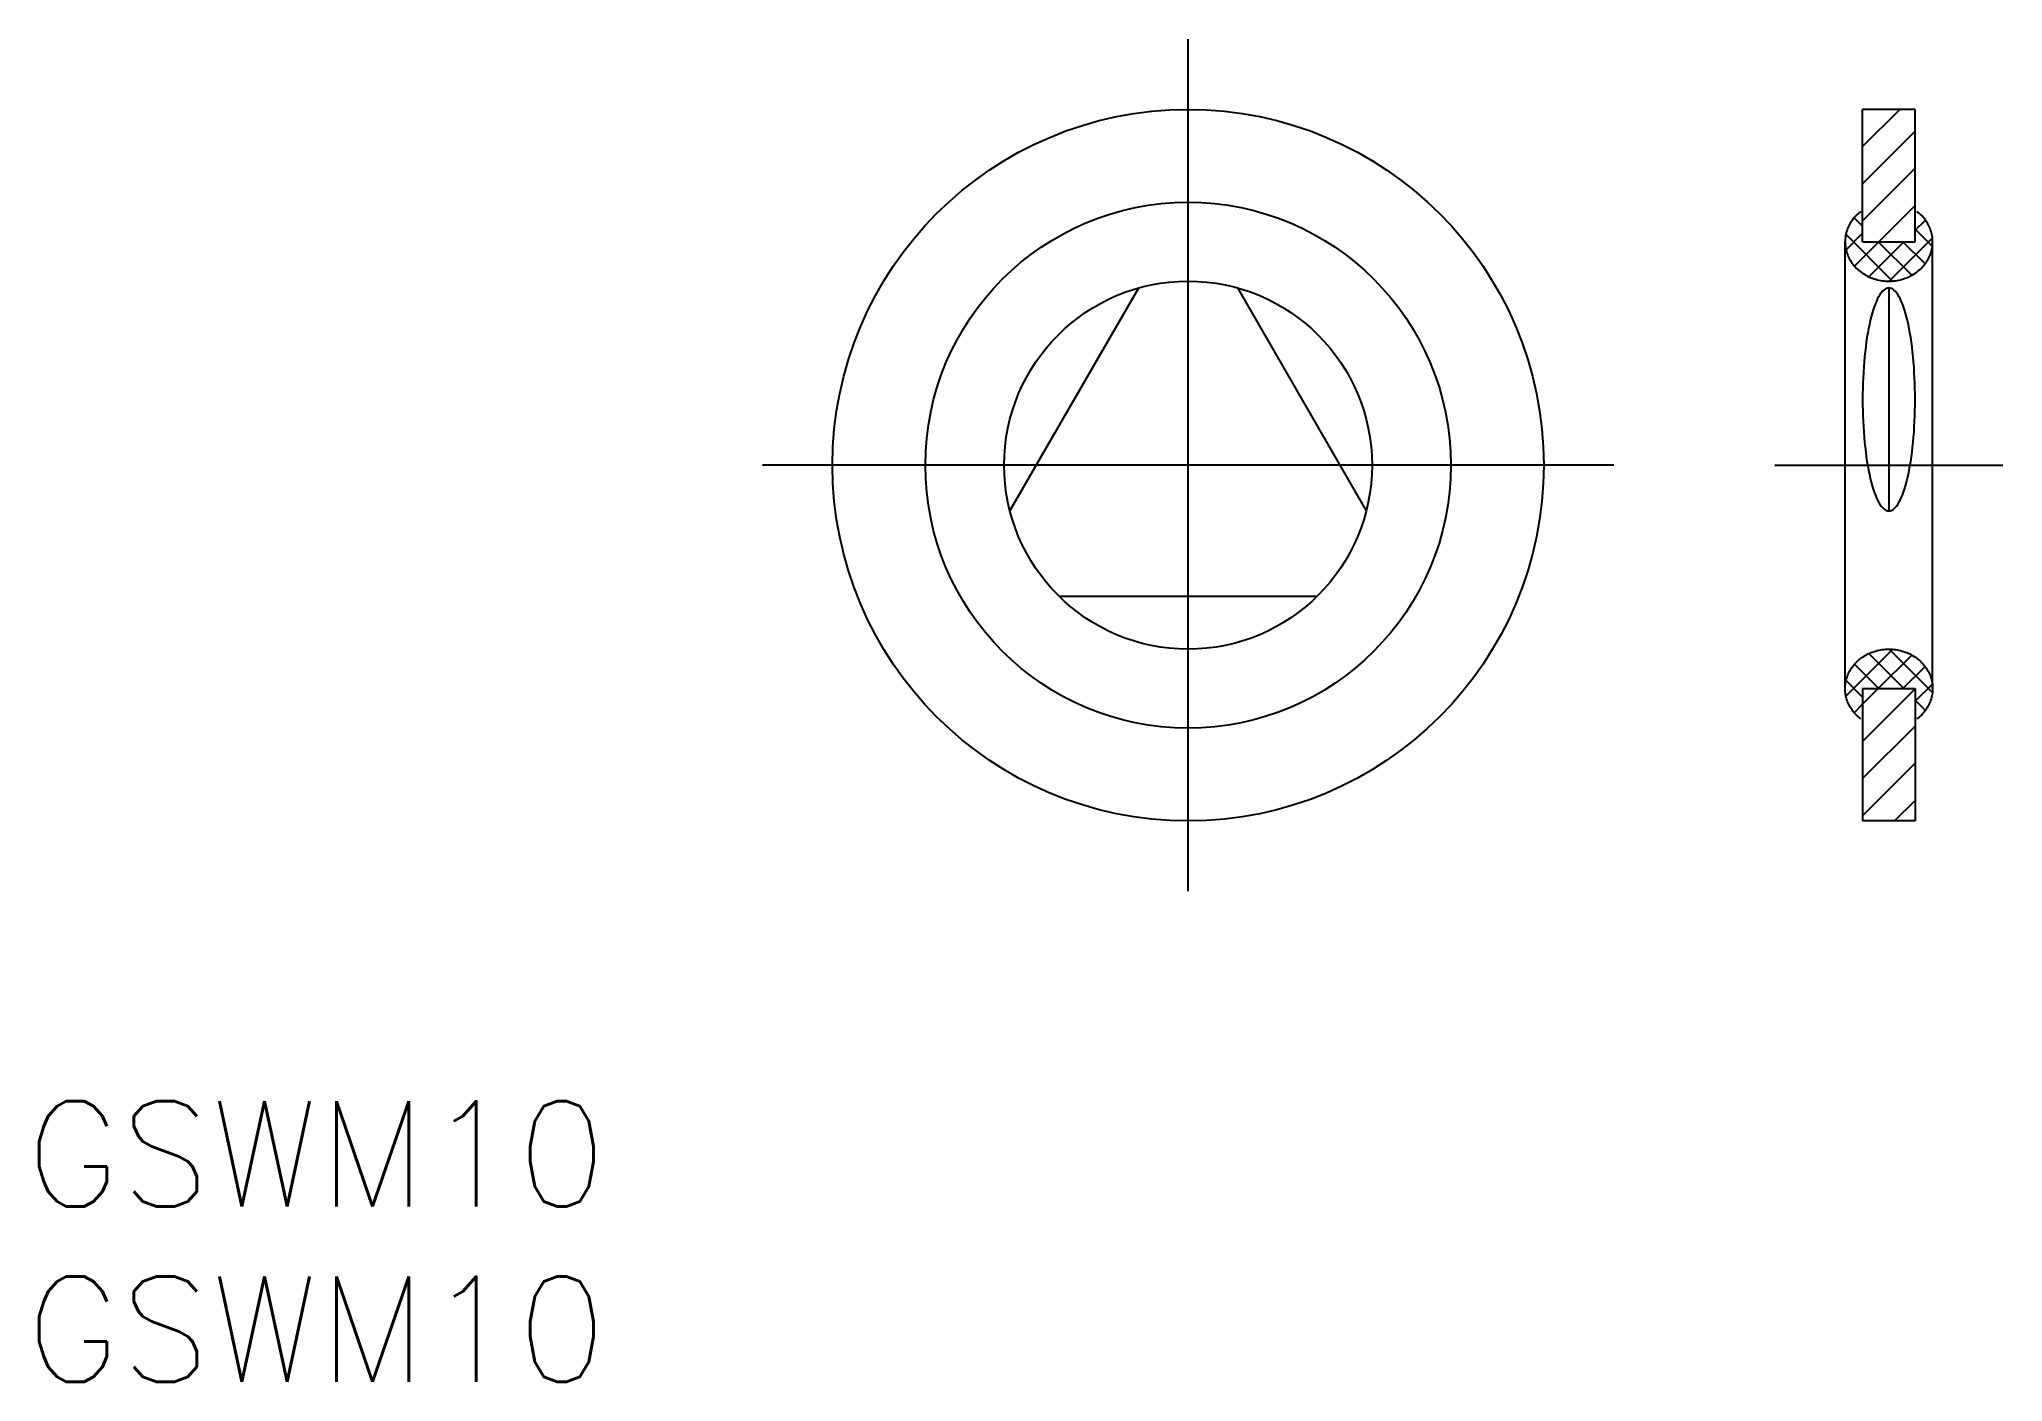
# Model space of a CAD drawing. Extents: x -32.8 to 23.2, y -26.1 to 12.1.
import ezdxf

# ---------------------------------------------------------------- set-up
doc = ezdxf.new("R2010")
doc.units = 0
doc.linetypes.add('CENTER', pattern=[50.8, 31.75, -6.35, 6.35, -6.35])
doc.layers.get('0').update_dxf_attribs({"linetype": 'CONTINUOUS'})
doc.layers.add('CENTER', color=1, linetype='CENTER')
doc.styles.get("Standard").update_dxf_attribs({"font": 'txt.shx', "height": 3, "bigfont": 'bigfont.shx'})

msp = doc.modelspace()

# ---------------------------------------------------------------- linework, layer by layer
at = {"color": 7, "linetype": 'CONTINUOUS'}
for p, q in [((19.25, 6.375), (19.25, 10.15)), ((20.75, 10.15), (19.25, 10.15)), ((20.75, 6.375), (20.75, 10.15)), ((18.75, -6.375), (18.75, 6.375)), ((19.25, 6.375), (20.75, 6.375)), ((21.25, -6.375), (21.25, 6.375)), ((-5.085, -1.307), (-1.41, 5.057)), ((1.41, 5.057), (5.085, -1.307)), ((20, 5.057), (20, -1.307)), ((3.674, -3.75), (-3.674, -3.75)), ((19.25, -6.375), (19.25, -10.15)), ((19.25, -6.375), (20.75, -6.375)), ((20.75, -6.375), (20.75, -10.15)), ((20.75, -10.15), (19.25, -10.15))]:
    msp.add_line(p, q, dxfattribs=at)
at = {"color": 3, "linetype": 'CONTINUOUS'}
for p, q in [((19.25, 9.09), (20.31, 10.15)), ((19.25, 8.029), (20.75, 9.529)), ((19.25, 6.969), (20.75, 8.469)), ((19.717, 6.375), (20.75, 7.408)), ((19.25, 6.82), (19.009, 7.061)), ((20.75, 6.701), (21.043, 6.994)), ((21.241, 6.243), (20.75, 6.734)), ((20.108, 5.254), (18.773, 6.59)), ((18.777, 6.142), (19.25, 6.615)), ((19.019, 5.677), (19.717, 6.375)), ((19.425, 5.376), (20.424, 6.375)), ((20.654, 5.416), (19.695, 6.375)), ((20.006, 5.25), (21.244, 6.488)), ((21.034, 5.743), (20.402, 6.375)), ((18.773, -6.59), (20.108, -5.254)), ((20.424, -6.375), (19.425, -5.376)), ((19.695, -6.375), (20.654, -5.416)), ((21.244, -6.488), (20.006, -5.25)), ((19.25, -6.615), (18.777, -6.142)), ((19.717, -6.375), (19.019, -5.677)), ((20.402, -6.375), (21.034, -5.743)), ((19.25, -6.82), (19.695, -6.375)), ((19.25, -7.88), (20.75, -6.38)), ((20.75, -6.734), (21.241, -6.243)), ((21.043, -6.994), (20.75, -6.701)), ((19.009, -7.061), (19.25, -6.82)), ((19.25, -8.941), (20.75, -7.441)), ((19.25, -10.002), (20.75, -8.502)), ((20.162, -10.15), (20.75, -9.562))]:
    msp.add_line(p, q, dxfattribs=at)
at = {"color": 7, "linetype": 'CONTINUOUS'}
for points in [[(19.2, 7.239, 0), (19.164, 7.211, 0), (19.129, 7.182, 0), (19.095, 7.151, 0), (19.063, 7.119, 0), (19.032, 7.087, 0), (19.002, 7.053, 0), (18.974, 7.018, 0), (18.948, 6.982, 0), (18.923, 6.946, 0), (18.899, 6.908, 0), (18.878, 6.87, 0), (18.857, 6.831, 0), (18.839, 6.791, 0), (18.822, 6.751, 0), (18.807, 6.71, 0), (18.793, 6.669, 0), (18.782, 6.627, 0), (18.772, 6.585, 0), (18.764, 6.543, 0), (18.758, 6.5, 0), (18.753, 6.457, 0), (18.751, 6.414, 0), (18.75, 6.371, 0), (18.751, 6.328, 0), (18.754, 6.285, 0), (18.759, 6.243, 0), (18.765, 6.2, 0), (18.774, 6.158, 0), (18.784, 6.116, 0), (18.796, 6.074, 0), (18.809, 6.033, 0), (18.825, 5.992, 0), (18.842, 5.952, 0), (18.861, 5.912, 0), (18.881, 5.873, 0), (18.903, 5.835, 0), (18.927, 5.798, 0), (18.952, 5.762, 0), (18.979, 5.726, 0), (19.007, 5.691, 0), (19.037, 5.658, 0), (19.068, 5.625, 0), (19.101, 5.594, 0), (19.135, 5.563, 0), (19.17, 5.534, 0), (19.206, 5.506, 0), (19.244, 5.479, 0), (19.282, 5.454, 0), (19.322, 5.43, 0), (19.362, 5.407, 0), (19.404, 5.386, 0), (19.446, 5.366, 0), (19.49, 5.348, 0), (19.534, 5.331, 0), (19.578, 5.316, 0), (19.624, 5.302, 0), (19.669, 5.29, 0), (19.716, 5.279, 0), (19.762, 5.27, 0), (19.81, 5.263, 0), (19.857, 5.257, 0), (19.904, 5.253, 0), (19.952, 5.251, 0), (20, 5.25, 0), (20.048, 5.251, 0), (20.096, 5.253, 0), (20.143, 5.257, 0), (20.19, 5.263, 0), (20.238, 5.27, 0), (20.284, 5.279, 0), (20.331, 5.29, 0), (20.376, 5.302, 0), (20.422, 5.316, 0), (20.466, 5.331, 0), (20.51, 5.348, 0), (20.554, 5.366, 0), (20.596, 5.386, 0), (20.638, 5.407, 0), (20.678, 5.43, 0), (20.718, 5.454, 0), (20.756, 5.479, 0), (20.794, 5.506, 0), (20.83, 5.534, 0), (20.865, 5.563, 0), (20.899, 5.594, 0), (20.932, 5.625, 0), (20.963, 5.658, 0), (20.993, 5.691, 0), (21.021, 5.726, 0), (21.048, 5.762, 0), (21.073, 5.798, 0), (21.097, 5.835, 0), (21.119, 5.873, 0), (21.139, 5.912, 0), (21.158, 5.952, 0), (21.175, 5.992, 0), (21.191, 6.033, 0), (21.204, 6.074, 0), (21.216, 6.116, 0), (21.226, 6.158, 0), (21.235, 6.2, 0), (21.241, 6.243, 0), (21.246, 6.285, 0), (21.249, 6.328, 0), (21.25, 6.371, 0), (21.249, 6.414, 0), (21.247, 6.457, 0), (21.242, 6.5, 0), (21.236, 6.543, 0), (21.228, 6.585, 0), (21.218, 6.627, 0), (21.207, 6.669, 0), (21.193, 6.71, 0), (21.178, 6.751, 0), (21.161, 6.791, 0), (21.143, 6.831, 0), (21.122, 6.87, 0), (21.101, 6.908, 0), (21.077, 6.946, 0), (21.052, 6.982, 0), (21.026, 7.018, 0), (20.998, 7.053, 0), (20.968, 7.087, 0), (20.937, 7.119, 0), (20.905, 7.151, 0), (20.871, 7.182, 0), (20.836, 7.211, 0), (20.8, 7.239, 0)], [(20, 5.057, 0), (19.963, 5.053, 0), (19.927, 5.042, 0), (19.89, 5.023, 0), (19.854, 4.996, 0), (19.818, 4.962, 0), (19.782, 4.92, 0), (19.747, 4.871, 0), (19.713, 4.815, 0), (19.679, 4.751, 0), (19.646, 4.681, 0), (19.614, 4.604, 0), (19.583, 4.521, 0), (19.553, 4.431, 0), (19.524, 4.335, 0), (19.496, 4.233, 0), (19.47, 4.125, 0), (19.444, 4.012, 0), (19.42, 3.894, 0), (19.398, 3.771, 0), (19.376, 3.643, 0), (19.357, 3.511, 0), (19.339, 3.375, 0), (19.322, 3.235, 0), (19.307, 3.093, 0), (19.294, 2.947, 0), (19.282, 2.799, 0), (19.273, 2.648, 0), (19.264, 2.496, 0), (19.258, 2.342, 0), (19.254, 2.187, 0), (19.251, 2.031, 0), (19.25, 1.875, 0), (19.251, 1.719, 0), (19.254, 1.563, 0), (19.258, 1.408, 0), (19.264, 1.254, 0), (19.273, 1.102, 0), (19.282, 0.951, 0), (19.294, 0.803, 0), (19.307, 0.657, 0), (19.322, 0.515, 0), (19.339, 0.375, 0), (19.357, 0.239, 0), (19.376, 0.107, 0), (19.398, -0.021, 0), (19.42, -0.144, 0), (19.444, -0.262, 0), (19.47, -0.375, 0), (19.496, -0.483, 0), (19.524, -0.585, 0), (19.553, -0.681, 0), (19.583, -0.771, 0), (19.614, -0.854, 0), (19.646, -0.931, 0), (19.679, -1.001, 0), (19.713, -1.065, 0), (19.747, -1.121, 0), (19.782, -1.17, 0), (19.818, -1.212, 0), (19.854, -1.246, 0), (19.89, -1.273, 0), (19.927, -1.292, 0), (19.963, -1.303, 0), (20, -1.307, 0), (20.037, -1.303, 0), (20.073, -1.292, 0), (20.11, -1.273, 0), (20.146, -1.246, 0), (20.182, -1.212, 0), (20.218, -1.17, 0), (20.253, -1.121, 0), (20.287, -1.065, 0), (20.321, -1.001, 0), (20.354, -0.931, 0), (20.386, -0.854, 0), (20.417, -0.771, 0), (20.447, -0.681, 0), (20.476, -0.585, 0), (20.504, -0.483, 0), (20.53, -0.375, 0), (20.556, -0.262, 0), (20.58, -0.144, 0), (20.602, -0.021, 0), (20.624, 0.107, 0), (20.643, 0.239, 0), (20.661, 0.375, 0), (20.678, 0.515, 0), (20.693, 0.657, 0), (20.706, 0.803, 0), (20.718, 0.951, 0), (20.727, 1.102, 0), (20.736, 1.254, 0), (20.742, 1.408, 0), (20.746, 1.563, 0), (20.749, 1.719, 0), (20.75, 1.875, 0), (20.749, 2.031, 0), (20.746, 2.187, 0), (20.742, 2.342, 0), (20.736, 2.496, 0), (20.727, 2.648, 0), (20.718, 2.799, 0), (20.706, 2.947, 0), (20.693, 3.093, 0), (20.678, 3.235, 0), (20.661, 3.375, 0), (20.643, 3.511, 0), (20.624, 3.643, 0), (20.602, 3.771, 0), (20.58, 3.894, 0), (20.556, 4.012, 0), (20.53, 4.125, 0), (20.504, 4.233, 0), (20.476, 4.335, 0), (20.447, 4.431, 0), (20.417, 4.521, 0), (20.386, 4.604, 0), (20.354, 4.681, 0), (20.321, 4.751, 0), (20.287, 4.815, 0), (20.253, 4.871, 0), (20.218, 4.92, 0), (20.182, 4.962, 0), (20.146, 4.996, 0), (20.11, 5.023, 0), (20.073, 5.042, 0), (20.037, 5.053, 0), (20, 5.057, 0)], [(19.2, -7.239, 0), (19.164, -7.211, 0), (19.129, -7.182, 0), (19.095, -7.151, 0), (19.063, -7.119, 0), (19.032, -7.087, 0), (19.002, -7.053, 0), (18.974, -7.018, 0), (18.948, -6.982, 0), (18.923, -6.946, 0), (18.899, -6.908, 0), (18.878, -6.87, 0), (18.857, -6.831, 0), (18.839, -6.791, 0), (18.822, -6.751, 0), (18.807, -6.71, 0), (18.793, -6.669, 0), (18.782, -6.627, 0), (18.772, -6.585, 0), (18.764, -6.543, 0), (18.758, -6.5, 0), (18.753, -6.457, 0), (18.751, -6.414, 0), (18.75, -6.371, 0), (18.751, -6.328, 0), (18.754, -6.285, 0), (18.759, -6.243, 0), (18.765, -6.2, 0), (18.774, -6.158, 0), (18.784, -6.116, 0), (18.796, -6.074, 0), (18.809, -6.033, 0), (18.825, -5.992, 0), (18.842, -5.952, 0), (18.861, -5.912, 0), (18.881, -5.873, 0), (18.903, -5.835, 0), (18.927, -5.798, 0), (18.952, -5.762, 0), (18.979, -5.726, 0), (19.007, -5.691, 0), (19.037, -5.658, 0), (19.068, -5.625, 0), (19.101, -5.594, 0), (19.135, -5.563, 0), (19.17, -5.534, 0), (19.206, -5.506, 0), (19.244, -5.479, 0), (19.282, -5.454, 0), (19.322, -5.43, 0), (19.362, -5.407, 0), (19.404, -5.386, 0), (19.446, -5.366, 0), (19.49, -5.348, 0), (19.534, -5.331, 0), (19.578, -5.316, 0), (19.624, -5.302, 0), (19.669, -5.29, 0), (19.716, -5.279, 0), (19.762, -5.27, 0), (19.81, -5.263, 0), (19.857, -5.257, 0), (19.904, -5.253, 0), (19.952, -5.251, 0), (20, -5.25, 0), (20.048, -5.251, 0), (20.096, -5.253, 0), (20.143, -5.257, 0), (20.19, -5.263, 0), (20.238, -5.27, 0), (20.284, -5.279, 0), (20.331, -5.29, 0), (20.376, -5.302, 0), (20.422, -5.316, 0), (20.466, -5.331, 0), (20.51, -5.348, 0), (20.554, -5.366, 0), (20.596, -5.386, 0), (20.638, -5.407, 0), (20.678, -5.43, 0), (20.718, -5.454, 0), (20.756, -5.479, 0), (20.794, -5.506, 0), (20.83, -5.534, 0), (20.865, -5.563, 0), (20.899, -5.594, 0), (20.932, -5.625, 0), (20.963, -5.658, 0), (20.993, -5.691, 0), (21.021, -5.726, 0), (21.048, -5.762, 0), (21.073, -5.798, 0), (21.097, -5.835, 0), (21.119, -5.873, 0), (21.139, -5.912, 0), (21.158, -5.952, 0), (21.175, -5.992, 0), (21.191, -6.033, 0), (21.204, -6.074, 0), (21.216, -6.116, 0), (21.226, -6.158, 0), (21.235, -6.2, 0), (21.241, -6.243, 0), (21.246, -6.285, 0), (21.249, -6.328, 0), (21.25, -6.371, 0), (21.249, -6.414, 0), (21.247, -6.457, 0), (21.242, -6.5, 0), (21.236, -6.543, 0), (21.228, -6.585, 0), (21.218, -6.627, 0), (21.207, -6.669, 0), (21.193, -6.71, 0), (21.178, -6.751, 0), (21.161, -6.791, 0), (21.143, -6.831, 0), (21.122, -6.87, 0), (21.101, -6.908, 0), (21.077, -6.946, 0), (21.052, -6.982, 0), (21.026, -7.018, 0), (20.998, -7.053, 0), (20.968, -7.087, 0), (20.937, -7.119, 0), (20.905, -7.151, 0), (20.871, -7.182, 0), (20.836, -7.211, 0), (20.8, -7.239, 0)]]:
    msp.add_polyline3d(points, dxfattribs=at)
for radius in [10.15, 7.5, 5.25]:
    msp.add_circle((0, 0), radius, dxfattribs=at)
at = {"layer": 'CENTER', "color": 1, "linetype": 'CENTER'}
for p, q in [((0, -12.15), (0, 12.15)), ((12.15, 0), (-12.15, 0)), ((16.75, 0), (23.25, 0))]:
    msp.add_line(p, q, dxfattribs=at)

# ---------------------------------------------------------------- texts
at = {"color": 7, "linetype": 'CONTINUOUS'}
for p in [(-33.175, -21.147), (-33.175, -26.147)]:
    msp.add_text('GSWM10', height=3, dxfattribs=at).set_placement(p)

doc.saveas('drawing.dxf')
